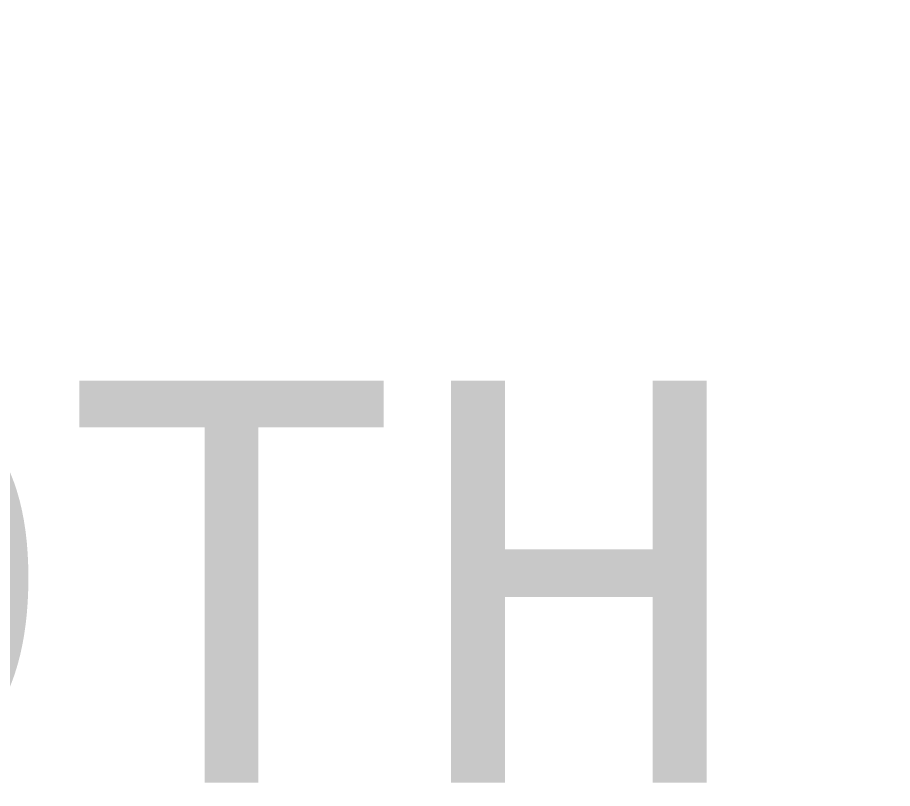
# Model space of a CAD drawing. Extents: x -912 to 8450, y -583 to 4401.
# Drawn here: x 853.1 to 940.3, y 566.3 to 643.1 of the extents above; entities that cross this region are included whole.
import ezdxf

# ---------------------------------------------------------------- set-up
doc = ezdxf.new("R2010")
doc.units = 0
doc.header["$MEASUREMENT"] = 0
doc.layers.get('0').update_dxf_attribs({"linetype": 'CONTINUOUS'})
doc.layers.add('5', color=7, linetype='CONTINUOUS')
doc.styles.get("Standard").update_dxf_attribs({"font": 'monotxt.shx'})
doc.dimstyles.new('DSTYLE1', dxfattribs={"dimtxt": 40, "dimasz": 53.333333, "dimexe": 4, "dimexo": 2, "dimgap": 2, "dimtad": 0, "dimtih": 1, "dimtoh": 1, "dimdec": 0, "dimzin": 3, "dimtxsty": 'STANDARD', "dimcen": 0.09, "dimazin": 3, "dimtp": 1, "dimtm": 1, "dimtfac": 1, "dimtdec": 4, "dimtofl": 0, "dimtmove": 0, "dimatfit": 3, "dimtolj": 1, "dimtzin": 0})

# ---------------------------------------------------------------- blocks, each defined once
blk = doc.blocks.new('_AH1')
at = {"color": 0, "linetype": 'CONTINUOUS'}
for p, q in [((-1, 0.166667), (0, 0)), ((-1, 0.166667), (-1, -0.166667)), ((0, 0), (-1, -0.166667)), ((0, 0), (-1, 0))]:
    blk.add_line(p, q, dxfattribs=at)
blk = doc.blocks.new('*D7')
at = {"layer": '5', "color": 1, "linetype": 'CONTINUOUS'}
for p, q in [((-109.48877, 855.63539), (-109.52574, 615.64268)), ((1617.6868, 855.36932), (1617.6498, 615.37661)), ((-109.51752, 668.97601), (589.52423, 668.86833)), ((1617.658, 668.70994), (802.85756, 668.83546))]:
    blk.add_line(p, q, dxfattribs=at)
at = {"layer": '5', "color": 1, "xscale": 53.333333, "yscale": 53.333333, "zscale": 53.333333}
for p, rotation in [((-109.51752, 668.97601), 179.99117), ((1617.658, 668.70994), 359.99117)]:
    blk.add_blockref('_AH1', p, dxfattribs=dict(at, rotation=rotation))
at = {"layer": '5', "color": 1, "linetype": 'CONTINUOUS'}
blk.add_text('1759', height=40, dxfattribs=at).set_placement((616.1909, 648.85189))

msp = doc.modelspace()

# ---------------------------------------------------------------- texts
at = {"layer": '5', "color": 1, "linetype": 'CONTINUOUS'}
msp.add_text('REAR TRACK WIDTH', height=40, dxfattribs=at).set_placement((372.45165, 566.88678))

# ---------------------------------------------------------------- dimensions: what is measured, and where the dimension line sits
dim = msp.add_linear_dim(base=(1617.658, 668.70994), p1=(-109.48466, 882.30205), p2=(1617.6909, 882.03598), angle=359.99117363, text='1759', dimstyle='DSTYLE1', override={"dimblk": '_AH1', "dimsah": 0}, dxfattribs=at)
dim.commit()
dim.dimension.update_dxf_attribs({"geometry": '*D7', "text_midpoint": (696.1909, 668.85189), "dimtype": 129})

doc.saveas('drawing.dxf')
